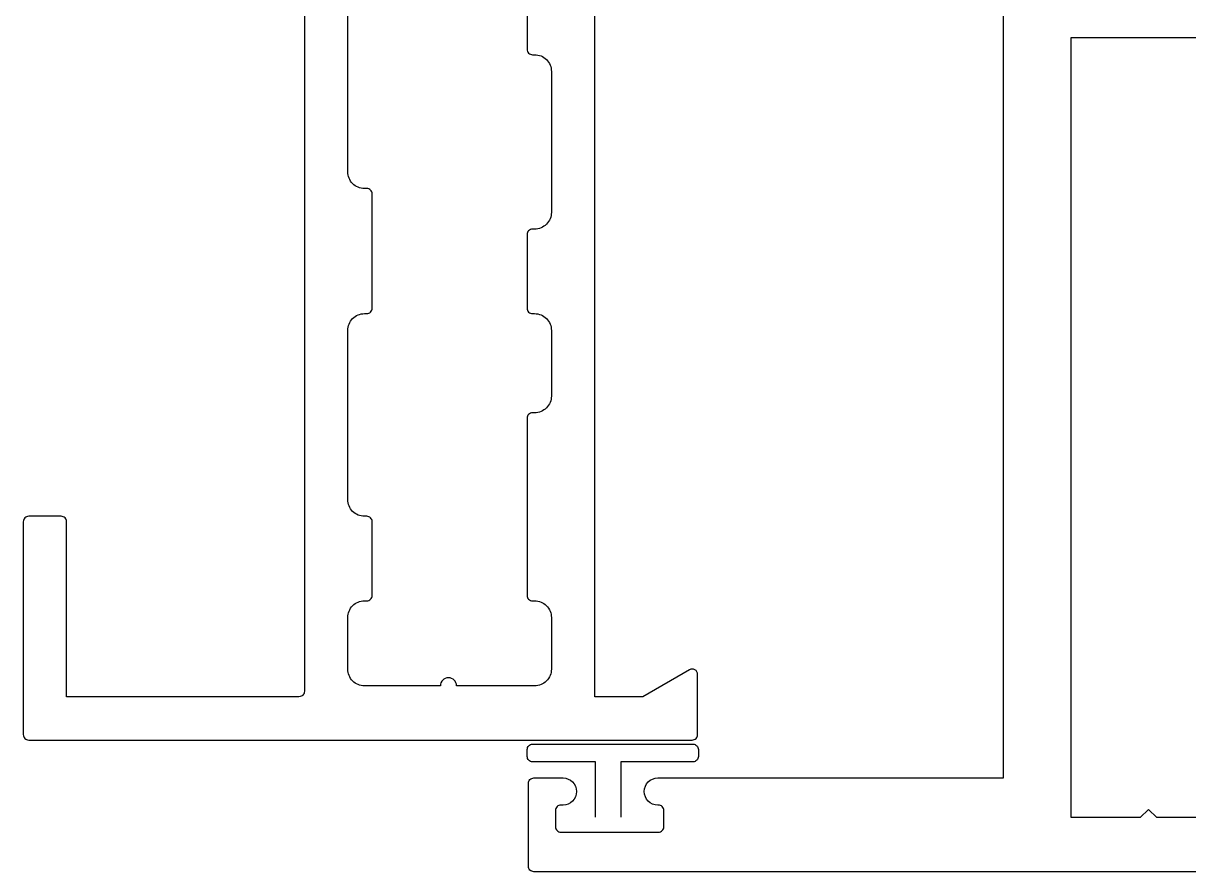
# Model space of a CAD drawing. Extents: x -7.4 to 79.9, y -10.6 to 40.1.
# Drawn here: x 7.75 to 9.902, y 18.53 to 20.096 of the extents above; entities that cross this region are included whole.
import ezdxf

# ---------------------------------------------------------------- set-up
doc = ezdxf.new("R2010")
doc.units = 0
doc.header["$LTSCALE"] = 0.25
doc.header["$MEASUREMENT"] = 0
doc.layers.get('0').update_dxf_attribs({"linetype": 'CONTINUOUS'})
for name, color, linetype in [('FRAME', 1, 'CONTINUOUS'), ('MISC', 7, 'CONTINUOUS'), ('VENT', 5, 'CONTINUOUS')]:
    doc.layers.add(name, color=color, linetype=linetype)

# ---------------------------------------------------------------- blocks, each defined once
blk = doc.blocks.new('05P19-BLOCK-OG')
h = blk.add_hatch()
h.set_pattern_fill('PLAST', angle=45, style=0)
h.paths.add_polyline_path([(0.0065, 1.12, -1), (0.0065, 1.17), (0.0065, 1.302, 0.414214), (-0.0245, 1.333), (-0.0628, 1.333, 0.38311), (-0.0936, 1.3053, -0.947716), (-0.1435, 1.308), (-0.1435, 1.403, 0.081165), (-0.3935, 1.403), (-0.3935, 1.308, -0.947716), (-0.4434, 1.3053, 0.38311), (-0.4742, 1.333), (-0.5125, 1.333, 0.414214), (-0.5435, 1.302), (-0.5435, 1.17, -1), (-0.5435, 1.12), (-0.5435, 0.988, 0.414214), (-0.5125, 0.957), (-0.4742, 0.957, 0.38311), (-0.4434, 0.9847, -0.898027), (-0.3936, 0.9847, 0.009247), (-0.3935, 0.9835, 0.372543), (-0.3628, 0.957, -0.436275), (-0.1742, 0.957, 0.38311), (-0.1434, 0.9847, -0.898027), (-0.0936, 0.9847, 0.38311), (-0.0628, 0.957), (-0.0245, 0.957, 0.414214), (0.0065, 0.988)])
for points in [[(-0.3935, 0.9835, -0.009247), (-0.3936, 0.9847, 0.898027), (-0.4434, 0.9847, -0.38311), (-0.4742, 0.957), (-0.5125, 0.957, -0.414214), (-0.5435, 0.988), (-0.5435, 1.12, 1), (-0.5435, 1.17), (-0.5435, 1.302, -0.414214), (-0.5125, 1.333), (-0.4742, 1.333, -0.38311), (-0.4434, 1.3053, 0.947716), (-0.3935, 1.308), (-0.3935, 1.403, 0.414214), (-0.4035, 1.413), (-2.0735, 1.413, -0.414214), (-2.0835, 1.423), (-2.0835, 1.852), (-1.7605, 1.852, 0.414214), (-1.7505, 1.862), (-1.7505, 1.922, 0.414214), (-1.7605, 1.932), (-2.1535, 1.932, 0.414214), (-2.1635, 1.922), (-2.1635, 0.697, 0.414214), (-2.1535, 0.687), (-2.0425, 0.687, 0.57735), (-2.0338, 0.702), (-2.0835, 0.788), (-2.0835, 0.877), (-0.4829, 0.877, -1), (-0.4829, 0.806), (-0.5716, 0.806, 1), (-0.5716, 0.752), (-0.4835, 0.752, 0.536675), (-0.4006, 0.877), (-0.3628, 0.877), (-0.3628, 0.957, -0.38311), (-0.3936, 0.9847)], [(-0.1435, 0.9835, 0.009247), (-0.1434, 0.9847, -0.38311), (-0.1742, 0.957), (-0.1742, 0.877), (-0.0865, 0.877), (-0.0865, 0.8379, 0.317837), (-0.0832, 0.8332, -0.707107), (-0.0832, 0.8143, 0.317837), (-0.0865, 0.8096), (-0.0865, 0.7379, 0.317837), (-0.0832, 0.7332, -0.707107), (-0.0832, 0.7143, 0.317837), (-0.0865, 0.7096), (-0.0865, 0.239, 1), (-0.0365, 0.239), (-0.0365, 0.25), (0.0135, 0.25), (0.0135, 0.05), (-0.0365, 0.05), (-0.0365, 0.0641, 1), (-0.0865, 0.0641), (-0.0865, 0.01, 0.414214), (-0.0765, 0), (0.0765, 0, 0.414214), (0.0865, 0.01), (0.0865, 1.922, 0.414214), (0.0765, 1.932), (-0.3165, 1.932, 0.414214), (-0.3265, 1.922), (-0.3265, 1.862, 0.414214), (-0.3165, 1.852), (-0.0035, 1.852, -0.414214), (0.0065, 1.842), (0.0065, 1.423, -0.414214), (-0.0035, 1.413), (-0.1335, 1.413, 0.414214), (-0.1435, 1.403), (-0.1435, 1.308, 0.947716), (-0.0936, 1.3053, -0.38311), (-0.0628, 1.333), (-0.0245, 1.333, -0.414214), (0.0065, 1.302), (0.0065, 1.17, 1), (0.0065, 1.12), (0.0065, 0.988, -0.414214), (-0.0245, 0.957), (-0.0628, 0.957, -0.38311), (-0.0936, 0.9847, 0.898027), (-0.1434, 0.9847)]]:
    blk.add_lwpolyline(points, format="xyb")
blk.add_lwpolyline([(-1.3765, 0.988, -0.414214), (-1.4075, 0.957), (-1.5285, 0.957, -0.414214), (-1.5595, 0.988), (-1.5595, 0.992, 0.414214), (-1.5695, 1.002), (-1.8965, 1.002, 0.414214), (-1.9065, 0.992), (-1.9065, 0.988, -0.414214), (-1.9375, 0.957), (-2.0325, 0.957, -0.414214), (-2.0635, 0.988), (-2.0635, 1.132, 1), (-2.0635, 1.162), (-2.0635, 1.302, -0.414214), (-2.0325, 1.333), (-1.9375, 1.333, -0.414214), (-1.9065, 1.302), (-1.9065, 1.302), (-1.9065, 1.298, 0.414214), (-1.8965, 1.288), (-1.7605, 1.288, 0.414214), (-1.7505, 1.298), (-1.7505, 1.302), (-1.7505, 1.302, -0.414214), (-1.7195, 1.333), (-1.4075, 1.333, -0.414214), (-1.3765, 1.302), (-1.3765, 1.302), (-1.3765, 1.298, 0.414214), (-1.3665, 1.288), (-1.1555, 1.288, 0.414214), (-1.1455, 1.298), (-1.1455, 1.302), (-1.1455, 1.302, -0.414214), (-1.1145, 1.333), (-0.8025, 1.333, -0.414214), (-0.7715, 1.302), (-0.7715, 1.302), (-0.7715, 1.298, 0.414214), (-0.7615, 1.288), (-0.6235, 1.288), (-0.6235, 1.002), (-0.8885, 1.002, 0.414214), (-0.8985, 0.992), (-0.8985, 0.988, -0.414214), (-0.9295, 0.957), (-1.1895, 0.957, -0.414214), (-1.2205, 0.988), (-1.2205, 0.992, 0.414214), (-1.2305, 1.002), (-1.3665, 1.002, 0.414214), (-1.3765, 0.992)], format="xyb", close=True)
at = {"color": 7}
for centre, radius, start, end in [((-0.2685, 0.638), 0.7751, 80.7195, 99.2805), ((-0.2685, 0.8695), 0.1287, 42.8591, 137.1409)]:
    blk.add_arc(centre, radius, start, end, dxfattribs=at)
blk = doc.blocks.new('05P11-Z-BAR')
blk.add_lwpolyline([(-2.1635, 2.28, -0.414214), (-2.1535, 2.29), (-2.0005, 2.29, -0.414214), (-1.9905, 2.28), (-1.9905, 2.226, -1), (-2.0405, 2.226), (-2.0405, 2.23, 0.414214), (-2.0505, 2.24), (-2.0805, 2.24, 0.414214), (-2.0905, 2.23), (-2.0905, 2.05, 0.414214), (-2.0805, 2.04), (-2.0505, 2.04, 0.414214), (-2.0405, 2.05), (-2.0405, 2.051, -1), (-1.9905, 2.051), (-1.9905, 1.413), (-0.4035, 1.413, -0.414214)], format="xyb")
blk.add_lwpolyline([(-2.1635, 0.697), (-2.1635, 2.28)])
blk.add_lwpolyline([(-2.0635, 1.1605), (-2.0635, 1.288), (-0.6235, 1.288), (-0.6235, 1.002), (-2.0635, 1.002), (-2.0635, 1.1295), (-2.0485, 1.145)], close=True)

msp = doc.modelspace()

# ---------------------------------------------------------------- linework, layer by layer
at = {"layer": 'MISC', "linetype": 'Continuous'}
for points in [[(8.8067, 18.6312), (8.8067, 18.7331), (8.6906, 18.7331, -0.414214), (8.6806, 18.7431), (8.6806, 18.7558, -0.414214), (8.6906, 18.7658), (8.9866, 18.7658, -0.414214), (8.9966, 18.7558)], [(8.9966, 18.7558), (8.9966, 18.7431, -0.414214), (8.9866, 18.7331), (8.8537, 18.7331), (8.8537, 18.6312)]]:
    msp.add_lwpolyline(points, format="xyb", dxfattribs=at)

# ---------------------------------------------------------------- block references
at = {"layer": 'FRAME', "rotation": 90}
msp.add_blockref('05P19-BLOCK-OG', (9.6822, 20.9368), dxfattribs=at)
at = {"layer": 'VENT', "rotation": 90}
msp.add_blockref('05P11-Z-BAR', (10.9727, 20.6938), dxfattribs=at)

doc.saveas('drawing.dxf')
